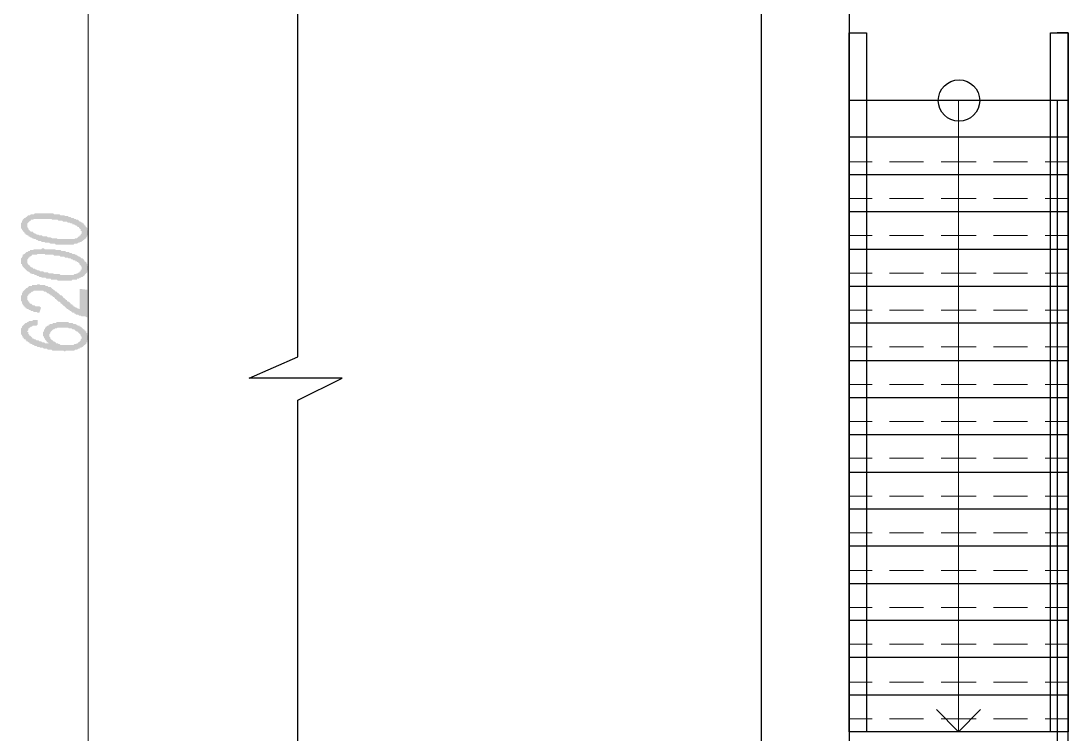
# Model space of a CAD drawing. Header units: millimetres. Extents: x 1372 to 666090, y 1285 to 31551.
# Drawn here: x 553827 to 558573, y 20846 to 24076 of the extents above; entities that cross this region are included whole.
import ezdxf

# ---------------------------------------------------------------- set-up
doc = ezdxf.new("R2010")
doc.units = ezdxf.units.MM
for name, color, linetype in [('PDF _0', 7, 'Continuous'), ('PDF _Аннотация - Общий_Ном._пера__1', 7, 'Continuous'), ('PDF _Конструктив - Стены Несущие_Ном._пера__21', 7, 'Continuous')]:
    doc.layers.add(name, color=color, linetype=linetype)
doc.layers.add('PDF _Аннотация - Общий_Ном._пера__3', color=7, linetype='Continuous', true_color=0xff6600)

msp = doc.modelspace()

# ---------------------------------------------------------------- hatches: boundary and pattern name
at = {"layer": 'PDF _0', "transparency": 33554559}
h = msp.add_hatch(color=256, dxfattribs=at)
h.paths.add_polyline_path([(554027.3, 23062.6), (554023.1, 23062.6), (554019, 23062.6), (554014.8, 23062.6), (554010.6, 23062.6), (554006.5, 23062.6), (554002.3, 23062.6), (553998.1, 23062.6), (553993.9, 23062.6), (553989.8, 23062.6), (553989.8, 23062.6), (553985.6, 23062.6), (553981.4, 23066.8), (553977.3, 23066.8), (553973.1, 23066.8), (553968.9, 23066.8), (553964.7, 23066.8), (553960.6, 23066.8), (553956.4, 23070.9), (553952.2, 23070.9), (553948.1, 23070.9), (553943.9, 23070.9), (553939.7, 23070.9), (553931.4, 23075.1), (553927.2, 23075.1), (553923, 23075.1), (553918.9, 23075.1), (553918.9, 23079.3), (553914.7, 23079.3), (553910.5, 23079.3), (553906.4, 23079.3), (553902.2, 23083.4), (553898, 23083.4), (553898, 23083.4), (553893.8, 23087.6), (553889.7, 23087.6), (553889.7, 23087.6), (553885.5, 23087.6), (553881.3, 23091.8), (553877.2, 23091.8), (553873, 23095.9), (553868.8, 23095.9), (553868.8, 23095.9), (553864.7, 23100.1), (553860.5, 23100.1), (553860.5, 23104.3), (553856.3, 23104.3), (553852.1, 23108.5), (553852.1, 23108.5), (553848, 23108.5), (553848, 23112.6), (553843.8, 23112.6), (553843.8, 23116.8), (553839.6, 23121), (553839.6, 23121), (553835.5, 23125.1), (553835.5, 23125.1), (553835.5, 23129.3), (553831.3, 23129.3), (553831.3, 23133.5), (553831.3, 23133.5), (553827.1, 23137.7), (553827.1, 23141.8), (553827.1, 23146), (553827.1, 23146), (553827.1, 23150.2), (553827.1, 23154.3), (553827.1, 23154.3), (553827.1, 23158.5), (553827.1, 23162.7), (553831.3, 23162.7), (553831.3, 23166.9), (553831.3, 23171), (553835.5, 23171), (553835.5, 23175.2), (553835.5, 23175.2), (553839.6, 23179.4), (553839.6, 23179.4), (553843.8, 23183.5), (553848, 23183.5), (553848, 23187.7), (553852.1, 23187.7), (553856.3, 23191.9), (553856.3, 23191.9), (553860.5, 23196), (553864.7, 23196), (553868.8, 23196), (553868.8, 23196), (553873, 23200.2), (553877.2, 23200.2), (553881.3, 23200.2), (553885.5, 23200.2), (553889.7, 23204.4), (553893.8, 23204.4), (553898, 23204.4), (553902.2, 23204.4), (553906.4, 23204.4), (553910.5, 23204.4), (553914.7, 23204.4), (553918.9, 23204.4), (553923, 23204.4), (553927.2, 23204.4), (553931.4, 23204.4), (553935.6, 23204.4), (553939.7, 23204.4), (553943.9, 23204.4), (553948.1, 23204.4), (553952.2, 23204.4), (553956.4, 23204.4), (553956.4, 23204.4), (553960.6, 23204.4), (553964.7, 23204.4), (553968.9, 23204.4), (553973.1, 23204.4), (553977.3, 23200.2), (553981.4, 23200.2), (553985.6, 23200.2), (553989.8, 23200.2), (553993.9, 23200.2), (553998.1, 23200.2), (554002.3, 23200.2), (554006.5, 23196), (554010.6, 23196), (554014.8, 23196), (554019, 23196), (554023.1, 23196), (554023.1, 23196), (554027.3, 23191.9), (554031.5, 23191.9), (554035.6, 23191.9), (554039.8, 23191.9), (554044, 23187.7), (554048.2, 23187.7), (554052.3, 23187.7), (554056.5, 23183.5), (554060.7, 23183.5), (554064.8, 23183.5), (554069, 23179.4), (554073.2, 23179.4), (554077.4, 23179.4), (554077.4, 23175.2), (554081.5, 23175.2), (554085.7, 23175.2), (554089.9, 23171), (554089.9, 23171), (554094, 23166.9), (554098.2, 23166.9), (554098.2, 23166.9), (554102.4, 23162.7), (554106.5, 23162.7), (554106.5, 23158.5), (554110.7, 23158.5), (554110.7, 23154.3), (554114.9, 23154.3), (554114.9, 23150.2), (554119.1, 23150.2), (554119.1, 23146), (554123.2, 23141.8), (554123.2, 23141.8), (554127.4, 23137.7), (554127.4, 23137.7), (554127.4, 23133.5), (554127.4, 23129.3), (554127.4, 23129.3), (554131.6, 23125.1), (554131.6, 23121), (554131.6, 23121), (554131.6, 23116.8), (554131.6, 23112.6), (554131.6, 23112.6), (554131.6, 23108.5), (554127.4, 23104.3), (554127.4, 23104.3), (554127.4, 23100.1), (554127.4, 23100.1), (554123.2, 23095.9), (554123.2, 23091.8), (554119.1, 23091.8), (554119.1, 23087.6), (554114.9, 23087.6), (554114.9, 23083.4), (554110.7, 23083.4), (554106.5, 23079.3), (554102.4, 23079.3), (554102.4, 23075.1), (554098.2, 23075.1), (554094, 23075.1), (554094, 23070.9), (554089.9, 23070.9), (554085.7, 23070.9), (554081.5, 23066.8), (554081.5, 23066.8), (554077.4, 23066.8), (554073.2, 23066.8), (554069, 23066.8), (554064.8, 23062.6), (554060.7, 23062.6), (554056.5, 23062.6), (554052.3, 23062.6), (554048.2, 23062.6), (554044, 23062.6), (554039.8, 23062.6), (554031.5, 23062.6), (554027.3, 23062.6), (554027.3, 23062.6)], flags=0)
h.paths.add_polyline_path([(554035.6, 23087.6), (554044, 23087.6), (554048.2, 23087.6), (554052.3, 23087.6), (554056.5, 23087.6), (554060.7, 23087.6), (554064.8, 23087.6), (554069, 23087.6), (554073.2, 23091.8), (554073.2, 23091.8), (554077.4, 23091.8), (554081.5, 23091.8), (554085.7, 23095.9), (554085.7, 23095.9), (554089.9, 23100.1), (554094, 23100.1), (554094, 23104.3), (554098.2, 23104.3), (554098.2, 23108.5), (554098.2, 23108.5), (554102.4, 23112.6), (554102.4, 23116.8), (554102.4, 23116.8), (554102.4, 23116.8), (554102.4, 23121), (554102.4, 23125.1), (554098.2, 23125.1), (554098.2, 23129.3), (554098.2, 23133.5), (554094, 23133.5), (554094, 23137.7), (554089.9, 23137.7), (554089.9, 23141.8), (554085.7, 23141.8), (554081.5, 23146), (554081.5, 23146), (554081.5, 23146), (554077.4, 23150.2), (554073.2, 23150.2), (554073.2, 23150.2), (554069, 23154.3), (554064.8, 23154.3), (554060.7, 23154.3), (554060.7, 23158.5), (554056.5, 23158.5), (554052.3, 23158.5), (554048.2, 23162.7), (554044, 23162.7), (554039.8, 23162.7), (554035.6, 23166.9), (554031.5, 23166.9), (554027.3, 23166.9), (554023.1, 23166.9), (554019, 23166.9), (554014.8, 23171), (554010.6, 23171), (554006.5, 23171), (554002.3, 23171), (553998.1, 23171), (553993.9, 23175.2), (553989.8, 23175.2), (553981.4, 23175.2), (553977.3, 23175.2), (553973.1, 23175.2), (553968.9, 23175.2), (553964.7, 23179.4), (553960.6, 23179.4), (553956.4, 23179.4), (553952.2, 23179.4), (553948.1, 23179.4), (553943.9, 23179.4), (553939.7, 23179.4), (553935.6, 23179.4), (553935.6, 23179.4), (553931.4, 23179.4), (553927.2, 23179.4), (553923, 23179.4), (553918.9, 23179.4), (553918.9, 23179.4), (553910.5, 23179.4), (553906.4, 23179.4), (553902.2, 23179.4), (553898, 23179.4), (553893.8, 23179.4), (553889.7, 23179.4), (553885.5, 23179.4), (553881.3, 23175.2), (553877.2, 23175.2), (553877.2, 23175.2), (553873, 23175.2), (553873, 23171), (553868.8, 23171), (553864.7, 23166.9), (553864.7, 23166.9), (553860.5, 23162.7), (553860.5, 23162.7), (553856.3, 23158.5), (553856.3, 23154.3), (553856.3, 23154.3), (553856.3, 23150.2), (553856.3, 23150.2), (553856.3, 23146), (553856.3, 23146), (553856.3, 23141.8), (553860.5, 23137.7), (553860.5, 23137.7), (553860.5, 23133.5), (553864.7, 23129.3), (553864.7, 23129.3), (553868.8, 23125.1), (553868.8, 23125.1), (553873, 23121), (553877.2, 23121), (553881.3, 23121), (553881.3, 23116.8), (553885.5, 23116.8), (553889.7, 23112.6), (553893.8, 23112.6), (553893.8, 23112.6), (553898, 23108.5), (553902.2, 23108.5), (553906.4, 23108.5), (553906.4, 23108.5), (553910.5, 23104.3), (553914.7, 23104.3), (553918.9, 23104.3), (553923, 23104.3), (553927.2, 23100.1), (553931.4, 23100.1), (553935.6, 23100.1), (553939.7, 23100.1), (553943.9, 23100.1), (553948.1, 23095.9), (553952.2, 23095.9), (553956.4, 23095.9), (553960.6, 23095.9), (553968.9, 23091.8), (553973.1, 23091.8), (553977.3, 23091.8), (553981.4, 23091.8), (553985.6, 23091.8), (553989.8, 23091.8), (553993.9, 23087.6), (553998.1, 23087.6), (554002.3, 23087.6), (554006.5, 23087.6), (554010.6, 23087.6), (554014.8, 23087.6), (554019, 23087.6), (554023.1, 23087.6), (554027.3, 23087.6), (554031.5, 23087.6), (554031.5, 23087.6), (554035.6, 23087.6), (554035.6, 23087.6)], flags=0)
h = msp.add_hatch(color=256, dxfattribs=at)
h.paths.add_polyline_path([(554027.3, 22899.9), (554023.1, 22899.9), (554019, 22899.9), (554014.8, 22899.9), (554010.6, 22899.9), (554006.5, 22899.9), (554002.3, 22899.9), (553998.1, 22899.9), (553993.9, 22899.9), (553989.8, 22904.1), (553989.8, 22904.1), (553985.6, 22904.1), (553981.4, 22904.1), (553977.3, 22904.1), (553973.1, 22904.1), (553968.9, 22904.1), (553964.7, 22904.1), (553960.6, 22908.3), (553956.4, 22908.3), (553952.2, 22908.3), (553948.1, 22908.3), (553943.9, 22908.3), (553939.7, 22912.4), (553931.4, 22912.4), (553927.2, 22912.4), (553923, 22912.4), (553918.9, 22916.6), (553918.9, 22916.6), (553914.7, 22916.6), (553910.5, 22916.6), (553906.4, 22920.8), (553902.2, 22920.8), (553898, 22920.8), (553898, 22925), (553893.8, 22925), (553889.7, 22925), (553889.7, 22925), (553885.5, 22929.1), (553881.3, 22929.1), (553877.2, 22929.1), (553873, 22933.3), (553868.8, 22933.3), (553868.8, 22937.5), (553864.7, 22937.5), (553860.5, 22941.6), (553860.5, 22941.6), (553856.3, 22941.6), (553852.1, 22945.8), (553852.1, 22945.8), (553848, 22950), (553848, 22950), (553843.8, 22954.1), (553843.8, 22954.1), (553839.6, 22958.3), (553839.6, 22958.3), (553835.5, 22962.5), (553835.5, 22966.7), (553835.5, 22966.7), (553831.3, 22966.7), (553831.3, 22970.8), (553831.3, 22975), (553827.1, 22975), (553827.1, 22979.2), (553827.1, 22983.3), (553827.1, 22987.5), (553827.1, 22987.5), (553827.1, 22991.7), (553827.1, 22995.9), (553827.1, 22995.9), (553827.1, 23000), (553831.3, 23004.2), (553831.3, 23004.2), (553831.3, 23008.4), (553835.5, 23008.4), (553835.5, 23012.5), (553835.5, 23016.7), (553839.6, 23016.7), (553839.6, 23020.9), (553843.8, 23020.9), (553848, 23025), (553848, 23025), (553852.1, 23029.2), (553856.3, 23029.2), (553856.3, 23029.2), (553860.5, 23033.4), (553864.7, 23033.4), (553868.8, 23033.4), (553868.8, 23037.6), (553873, 23037.6), (553877.2, 23037.6), (553881.3, 23037.6), (553885.5, 23041.7), (553889.7, 23041.7), (553893.8, 23041.7), (553898, 23041.7), (553902.2, 23041.7), (553906.4, 23041.7), (553910.5, 23041.7), (553914.7, 23041.7), (553918.9, 23041.7), (553923, 23045.9), (553927.2, 23045.9), (553931.4, 23045.9), (553935.6, 23041.7), (553939.7, 23041.7), (553943.9, 23041.7), (553948.1, 23041.7), (553952.2, 23041.7), (553956.4, 23041.7), (553956.4, 23041.7), (553960.6, 23041.7), (553964.7, 23041.7), (553968.9, 23041.7), (553973.1, 23041.7), (553977.3, 23041.7), (553981.4, 23041.7), (553985.6, 23037.6), (553989.8, 23037.6), (553993.9, 23037.6), (553998.1, 23037.6), (554002.3, 23037.6), (554006.5, 23037.6), (554010.6, 23033.4), (554014.8, 23033.4), (554019, 23033.4), (554023.1, 23033.4), (554023.1, 23033.4), (554027.3, 23033.4), (554031.5, 23029.2), (554035.6, 23029.2), (554039.8, 23029.2), (554044, 23029.2), (554048.2, 23025), (554052.3, 23025), (554056.5, 23025), (554060.7, 23020.9), (554064.8, 23020.9), (554069, 23020.9), (554073.2, 23016.7), (554077.4, 23016.7), (554077.4, 23016.7), (554081.5, 23012.5), (554085.7, 23012.5), (554089.9, 23008.4), (554089.9, 23008.4), (554094, 23008.4), (554098.2, 23004.2), (554098.2, 23004.2), (554102.4, 23000), (554106.5, 23000), (554106.5, 23000), (554110.7, 22995.9), (554110.7, 22995.9), (554114.9, 22991.7), (554114.9, 22987.5), (554119.1, 22987.5), (554119.1, 22983.3), (554123.2, 22983.3), (554123.2, 22979.2), (554127.4, 22975), (554127.4, 22975), (554127.4, 22970.8), (554127.4, 22970.8), (554127.4, 22966.7), (554131.6, 22962.5), (554131.6, 22962.5), (554131.6, 22958.3), (554131.6, 22954.1), (554131.6, 22954.1), (554131.6, 22950), (554131.6, 22945.8), (554127.4, 22945.8), (554127.4, 22941.6), (554127.4, 22937.5), (554127.4, 22937.5), (554123.2, 22933.3), (554123.2, 22933.3), (554119.1, 22929.1), (554119.1, 22929.1), (554114.9, 22925), (554114.9, 22920.8), (554110.7, 22920.8), (554106.5, 22916.6), (554102.4, 22916.6), (554102.4, 22916.6), (554098.2, 22912.4), (554094, 22912.4), (554094, 22912.4), (554089.9, 22908.3), (554085.7, 22908.3), (554081.5, 22908.3), (554081.5, 22904.1), (554077.4, 22904.1), (554073.2, 22904.1), (554069, 22904.1), (554064.8, 22904.1), (554060.7, 22904.1), (554056.5, 22899.9), (554052.3, 22899.9), (554048.2, 22899.9), (554044, 22899.9), (554039.8, 22899.9), (554031.5, 22899.9), (554027.3, 22899.9), (554027.3, 22899.9)], flags=0)
h.paths.add_polyline_path([(554035.6, 22925), (554044, 22925), (554048.2, 22925), (554052.3, 22925), (554056.5, 22925), (554060.7, 22925), (554064.8, 22925), (554069, 22929.1), (554073.2, 22929.1), (554073.2, 22929.1), (554077.4, 22929.1), (554081.5, 22933.3), (554085.7, 22933.3), (554085.7, 22933.3), (554089.9, 22937.5), (554094, 22937.5), (554094, 22941.6), (554098.2, 22941.6), (554098.2, 22945.8), (554098.2, 22950), (554102.4, 22950), (554102.4, 22954.1), (554102.4, 22958.3), (554102.4, 22958.3), (554102.4, 22958.3), (554102.4, 22962.5), (554098.2, 22966.7), (554098.2, 22966.7), (554098.2, 22970.8), (554094, 22970.8), (554094, 22975), (554089.9, 22979.2), (554089.9, 22979.2), (554085.7, 22983.3), (554081.5, 22983.3), (554081.5, 22983.3), (554081.5, 22987.5), (554077.4, 22987.5), (554073.2, 22987.5), (554073.2, 22991.7), (554069, 22991.7), (554064.8, 22991.7), (554060.7, 22995.9), (554060.7, 22995.9), (554056.5, 22995.9), (554052.3, 23000), (554048.2, 23000), (554044, 23000), (554039.8, 23004.2), (554035.6, 23004.2), (554031.5, 23004.2), (554027.3, 23004.2), (554023.1, 23008.4), (554019, 23008.4), (554014.8, 23008.4), (554010.6, 23008.4), (554006.5, 23008.4), (554002.3, 23012.5), (553998.1, 23012.5), (553993.9, 23012.5), (553989.8, 23012.5), (553981.4, 23012.5), (553977.3, 23012.5), (553973.1, 23016.7), (553968.9, 23016.7), (553964.7, 23016.7), (553960.6, 23016.7), (553956.4, 23016.7), (553952.2, 23016.7), (553948.1, 23016.7), (553943.9, 23016.7), (553939.7, 23016.7), (553935.6, 23016.7), (553935.6, 23020.9), (553931.4, 23020.9), (553927.2, 23020.9), (553923, 23020.9), (553918.9, 23020.9), (553918.9, 23020.9), (553910.5, 23020.9), (553906.4, 23020.9), (553902.2, 23020.9), (553898, 23016.7), (553893.8, 23016.7), (553889.7, 23016.7), (553885.5, 23016.7), (553881.3, 23016.7), (553877.2, 23016.7), (553877.2, 23012.5), (553873, 23012.5), (553873, 23012.5), (553868.8, 23008.4), (553864.7, 23008.4), (553864.7, 23004.2), (553860.5, 23004.2), (553860.5, 23000), (553856.3, 22995.9), (553856.3, 22995.9), (553856.3, 22991.7), (553856.3, 22987.5), (553856.3, 22987.5), (553856.3, 22983.3), (553856.3, 22983.3), (553856.3, 22979.2), (553860.5, 22975), (553860.5, 22975), (553860.5, 22970.8), (553864.7, 22970.8), (553864.7, 22966.7), (553868.8, 22966.7), (553868.8, 22962.5), (553873, 22962.5), (553877.2, 22958.3), (553881.3, 22958.3), (553881.3, 22954.1), (553885.5, 22954.1), (553889.7, 22954.1), (553893.8, 22950), (553893.8, 22950), (553898, 22950), (553902.2, 22945.8), (553906.4, 22945.8), (553906.4, 22945.8), (553910.5, 22945.8), (553914.7, 22941.6), (553918.9, 22941.6), (553923, 22941.6), (553927.2, 22941.6), (553931.4, 22937.5), (553935.6, 22937.5), (553939.7, 22937.5), (553943.9, 22937.5), (553948.1, 22937.5), (553952.2, 22933.3), (553956.4, 22933.3), (553960.6, 22933.3), (553968.9, 22933.3), (553973.1, 22933.3), (553977.3, 22929.1), (553981.4, 22929.1), (553985.6, 22929.1), (553989.8, 22929.1), (553993.9, 22929.1), (553998.1, 22929.1), (554002.3, 22929.1), (554006.5, 22925), (554010.6, 22925), (554014.8, 22925), (554019, 22925), (554023.1, 22925), (554027.3, 22925), (554031.5, 22925), (554031.5, 22925), (554035.6, 22925), (554035.6, 22925)], flags=0)
msp.add_hatch(color=256, dxfattribs=at).paths.add_polyline_path([(554127.4, 22733.1), (554119.1, 22737.3), (554114.9, 22737.3), (554110.7, 22737.3), (554106.5, 22737.3), (554102.4, 22737.3), (554098.2, 22741.4), (554098.2, 22741.4), (554094, 22741.4), (554089.9, 22741.4), (554085.7, 22745.6), (554081.5, 22745.6), (554081.5, 22745.6), (554077.4, 22745.6), (554073.2, 22749.8), (554069, 22749.8), (554069, 22754), (554064.8, 22754), (554060.7, 22754), (554056.5, 22758.1), (554056.5, 22758.1), (554052.3, 22762.3), (554048.2, 22762.3), (554048.2, 22766.5), (554044, 22766.5), (554044, 22766.5), (554039.8, 22770.6), (554039.8, 22770.6), (554035.6, 22770.6), (554035.6, 22774.8), (554031.5, 22774.8), (554031.5, 22779), (554027.3, 22779), (554027.3, 22783.2), (554023.1, 22783.2), (554019, 22787.3), (554019, 22787.3), (554014.8, 22791.5), (554010.6, 22795.7), (554006.5, 22795.7), (554006.5, 22799.8), (554002.3, 22804), (553998.1, 22804), (553993.9, 22808.2), (553993.9, 22808.2), (553989.8, 22812.3), (553985.6, 22816.5), (553981.4, 22816.5), (553981.4, 22820.7), (553977.3, 22824.9), (553973.1, 22824.9), (553973.1, 22829), (553968.9, 22829), (553964.7, 22833.2), (553964.7, 22833.2), (553960.6, 22833.2), (553960.6, 22837.4), (553960.6, 22837.4), (553956.4, 22837.4), (553952.2, 22841.5), (553948.1, 22841.5), (553943.9, 22845.7), (553943.9, 22845.7), (553939.7, 22849.9), (553935.6, 22849.9), (553931.4, 22849.9), (553927.2, 22854.1), (553927.2, 22854.1), (553923, 22854.1), (553918.9, 22854.1), (553914.7, 22854.1), (553914.7, 22854.1), (553910.5, 22854.1), (553906.4, 22854.1), (553902.2, 22854.1), (553898, 22854.1), (553893.8, 22854.1), (553889.7, 22854.1), (553885.5, 22854.1), (553881.3, 22849.9), (553877.2, 22849.9), (553877.2, 22849.9), (553873, 22845.7), (553873, 22845.7), (553868.8, 22841.5), (553864.7, 22841.5), (553864.7, 22837.4), (553860.5, 22837.4), (553860.5, 22833.2), (553860.5, 22833.2), (553856.3, 22829), (553856.3, 22824.9), (553856.3, 22824.9), (553856.3, 22820.7), (553856.3, 22816.5), (553856.3, 22816.5), (553856.3, 22812.3), (553860.5, 22808.2), (553860.5, 22808.2), (553860.5, 22804), (553864.7, 22804), (553864.7, 22799.8), (553868.8, 22795.7), (553873, 22795.7), (553873, 22795.7), (553877.2, 22791.5), (553877.2, 22791.5), (553881.3, 22787.3), (553885.5, 22787.3), (553889.7, 22787.3), (553893.8, 22783.2), (553898, 22783.2), (553898, 22783.2), (553906.4, 22783.2), (553910.5, 22783.2), (553914.7, 22779), (553918.9, 22779), (553910.5, 22754), (553906.4, 22754), (553902.2, 22754), (553898, 22758.1), (553893.8, 22758.1), (553889.7, 22758.1), (553885.5, 22758.1), (553885.5, 22758.1), (553881.3, 22762.3), (553877.2, 22762.3), (553873, 22762.3), (553868.8, 22766.5), (553864.7, 22766.5), (553864.7, 22766.5), (553860.5, 22770.6), (553856.3, 22770.6), (553852.1, 22774.8), (553852.1, 22774.8), (553848, 22774.8), (553848, 22779), (553843.8, 22779), (553843.8, 22783.2), (553839.6, 22783.2), (553839.6, 22787.3), (553835.5, 22791.5), (553835.5, 22791.5), (553835.5, 22795.7), (553831.3, 22795.7), (553831.3, 22799.8), (553831.3, 22804), (553831.3, 22804), (553827.1, 22808.2), (553827.1, 22812.3), (553827.1, 22812.3), (553827.1, 22816.5), (553827.1, 22820.7), (553827.1, 22824.9), (553827.1, 22824.9), (553827.1, 22829), (553827.1, 22833.2), (553831.3, 22833.2), (553831.3, 22837.4), (553831.3, 22841.5), (553831.3, 22841.5), (553835.5, 22845.7), (553835.5, 22849.9), (553835.5, 22849.9), (553839.6, 22854.1), (553839.6, 22854.1), (553843.8, 22858.2), (553843.8, 22858.2), (553848, 22862.4), (553848, 22862.4), (553852.1, 22866.6), (553856.3, 22866.6), (553860.5, 22870.7), (553860.5, 22870.7), (553864.7, 22874.9), (553868.8, 22874.9), (553873, 22874.9), (553877.2, 22874.9), (553877.2, 22879.1), (553881.3, 22879.1), (553885.5, 22879.1), (553889.7, 22879.1), (553893.8, 22879.1), (553898, 22879.1), (553902.2, 22883.2), (553906.4, 22883.2), (553906.4, 22883.2), (553910.5, 22883.2), (553914.7, 22879.1), (553918.9, 22879.1), (553923, 22879.1), (553927.2, 22879.1), (553931.4, 22879.1), (553935.6, 22879.1), (553935.6, 22879.1), (553939.7, 22874.9), (553943.9, 22874.9), (553948.1, 22874.9), (553952.2, 22870.7), (553956.4, 22870.7), (553960.6, 22870.7), (553964.7, 22866.6), (553964.7, 22866.6), (553964.7, 22866.6), (553964.7, 22866.6), (553968.9, 22862.4), (553968.9, 22862.4), (553973.1, 22862.4), (553973.1, 22858.2), (553977.3, 22858.2), (553977.3, 22858.2), (553981.4, 22854.1), (553981.4, 22854.1), (553985.6, 22849.9), (553989.8, 22849.9), (553989.8, 22845.7), (553993.9, 22845.7), (553998.1, 22841.5), (553998.1, 22841.5), (554002.3, 22837.4), (554006.5, 22833.2), (554010.6, 22833.2), (554014.8, 22829), (554019, 22824.9), (554019, 22820.7), (554023.1, 22820.7), (554027.3, 22816.5), (554031.5, 22812.3), (554035.6, 22812.3), (554035.6, 22808.2), (554039.8, 22804), (554044, 22804), (554048.2, 22799.8), (554048.2, 22799.8), (554052.3, 22795.7), (554052.3, 22791.5), (554056.5, 22791.5), (554060.7, 22791.5), (554060.7, 22787.3), (554064.8, 22787.3), (554064.8, 22783.2), (554069, 22783.2), (554073.2, 22779), (554077.4, 22779), (554081.5, 22774.8), (554081.5, 22774.8), (554085.7, 22774.8), (554089.9, 22770.6), (554094, 22770.6), (554094, 22862.4), (554127.4, 22858.2)])
h = msp.add_hatch(color=256, dxfattribs=at)
h.paths.add_polyline_path([(553952.2, 22616.3), (553952.2, 22616.3), (553948.1, 22620.5), (553943.9, 22620.5), (553943.9, 22624.7), (553939.7, 22628.8), (553939.7, 22628.8), (553935.6, 22633), (553935.6, 22633), (553935.6, 22637.2), (553931.4, 22641.3), (553931.4, 22641.3), (553931.4, 22645.5), (553927.2, 22649.7), (553927.2, 22649.7), (553927.2, 22653.9), (553927.2, 22658), (553927.2, 22658), (553927.2, 22662.2), (553927.2, 22662.2), (553927.2, 22666.4), (553931.4, 22670.5), (553931.4, 22670.5), (553931.4, 22674.7), (553931.4, 22678.9), (553935.6, 22678.9), (553935.6, 22683.1), (553935.6, 22683.1), (553939.7, 22687.2), (553939.7, 22691.4), (553943.9, 22691.4), (553948.1, 22695.6), (553948.1, 22695.6), (553952.2, 22695.6), (553952.2, 22699.7), (553956.4, 22699.7), (553960.6, 22703.9), (553964.7, 22703.9), (553964.7, 22703.9), (553968.9, 22703.9), (553973.1, 22708.1), (553977.3, 22708.1), (553981.4, 22708.1), (553985.6, 22708.1), (553989.8, 22712.3), (553993.9, 22712.3), (553998.1, 22712.3), (554002.3, 22712.3), (554006.5, 22712.3), (554010.6, 22712.3), (554014.8, 22712.3), (554019, 22712.3), (554023.1, 22712.3), (554027.3, 22712.3), (554031.5, 22712.3), (554035.6, 22712.3), (554039.8, 22712.3), (554044, 22712.3), (554044, 22708.1), (554048.2, 22708.1), (554052.3, 22708.1), (554056.5, 22708.1), (554060.7, 22708.1), (554064.8, 22703.9), (554069, 22703.9), (554073.2, 22703.9), (554077.4, 22699.7), (554077.4, 22699.7), (554081.5, 22699.7), (554085.7, 22695.6), (554089.9, 22695.6), (554094, 22695.6), (554094, 22691.4), (554098.2, 22691.4), (554098.2, 22691.4), (554102.4, 22687.2), (554106.5, 22683.1), (554106.5, 22683.1), (554110.7, 22678.9), (554114.9, 22678.9), (554114.9, 22674.7), (554119.1, 22674.7), (554119.1, 22670.5), (554123.2, 22670.5), (554123.2, 22666.4), (554123.2, 22662.2), (554127.4, 22662.2), (554127.4, 22658), (554127.4, 22658), (554127.4, 22653.9), (554131.6, 22649.7), (554131.6, 22649.7), (554131.6, 22645.5), (554131.6, 22641.3), (554131.6, 22641.3), (554131.6, 22637.2), (554131.6, 22637.2), (554131.6, 22633), (554127.4, 22628.8), (554127.4, 22628.8), (554127.4, 22624.7), (554127.4, 22620.5), (554123.2, 22620.5), (554123.2, 22616.3), (554123.2, 22612.2), (554119.1, 22612.2), (554119.1, 22608), (554114.9, 22608), (554110.7, 22603.8), (554110.7, 22603.8), (554106.5, 22599.6), (554102.4, 22599.6), (554102.4, 22599.6), (554102.4, 22595.5), (554098.2, 22595.5), (554094, 22595.5), (554094, 22591.3), (554089.9, 22591.3), (554085.7, 22591.3), (554081.5, 22587.1), (554077.4, 22587.1), (554077.4, 22587.1), (554073.2, 22587.1), (554069, 22583), (554064.8, 22583), (554060.7, 22583), (554056.5, 22583), (554052.3, 22583), (554048.2, 22583), (554044, 22583), (554039.8, 22583), (554031.5, 22583), (554027.3, 22578.8), (554027.3, 22578.8), (554023.1, 22578.8), (554019, 22583), (554014.8, 22583), (554010.6, 22583), (554006.5, 22583), (554002.3, 22583), (553998.1, 22583), (553993.9, 22583), (553989.8, 22583), (553985.6, 22583), (553981.4, 22583), (553977.3, 22583), (553973.1, 22583), (553968.9, 22583), (553964.7, 22587.1), (553960.6, 22587.1), (553956.4, 22587.1), (553952.2, 22587.1), (553948.1, 22587.1), (553943.9, 22591.3), (553939.7, 22591.3), (553935.6, 22591.3), (553935.6, 22591.3), (553931.4, 22591.3), (553927.2, 22595.5), (553923, 22595.5), (553918.9, 22595.5), (553914.7, 22595.5), (553910.5, 22599.6), (553906.4, 22599.6), (553902.2, 22599.6), (553898, 22603.8), (553893.8, 22603.8), (553889.7, 22603.8), (553885.5, 22608), (553885.5, 22608), (553881.3, 22608), (553877.2, 22612.2), (553873, 22612.2), (553873, 22612.2), (553868.8, 22616.3), (553864.7, 22616.3), (553864.7, 22620.5), (553860.5, 22620.5), (553856.3, 22624.7), (553852.1, 22624.7), (553852.1, 22628.8), (553848, 22628.8), (553848, 22633), (553843.8, 22633), (553839.6, 22637.2), (553839.6, 22637.2), (553839.6, 22641.3), (553835.5, 22641.3), (553835.5, 22645.5), (553835.5, 22645.5), (553831.3, 22649.7), (553831.3, 22653.9), (553831.3, 22653.9), (553827.1, 22658), (553827.1, 22662.2), (553827.1, 22662.2), (553827.1, 22666.4), (553827.1, 22670.5), (553827.1, 22670.5), (553827.1, 22674.7), (553827.1, 22678.9), (553827.1, 22678.9), (553827.1, 22683.1), (553831.3, 22687.2), (553831.3, 22687.2), (553831.3, 22691.4), (553835.5, 22695.6), (553835.5, 22695.6), (553839.6, 22699.7), (553839.6, 22699.7), (553843.8, 22703.9), (553843.8, 22703.9), (553848, 22708.1), (553848, 22708.1), (553852.1, 22708.1), (553856.3, 22712.3), (553856.3, 22712.3), (553860.5, 22712.3), (553864.7, 22716.4), (553868.8, 22716.4), (553873, 22716.4), (553877.2, 22716.4), (553881.3, 22720.6), (553885.5, 22720.6), (553889.7, 22720.6), (553893.8, 22720.6), (553898, 22720.6), (553902.2, 22720.6), (553902.2, 22699.7), (553898, 22695.6), (553893.8, 22695.6), (553889.7, 22695.6), (553885.5, 22695.6), (553881.3, 22695.6), (553877.2, 22691.4), (553877.2, 22691.4), (553873, 22691.4), (553868.8, 22687.2), (553868.8, 22687.2), (553864.7, 22687.2), (553864.7, 22683.1), (553860.5, 22683.1), (553860.5, 22678.9), (553860.5, 22674.7), (553860.5, 22674.7), (553856.3, 22670.5), (553856.3, 22670.5), (553856.3, 22666.4), (553860.5, 22666.4), (553860.5, 22662.2), (553860.5, 22658), (553860.5, 22658), (553864.7, 22653.9), (553864.7, 22649.7), (553868.8, 22649.7), (553873, 22645.5), (553873, 22645.5), (553877.2, 22641.3), (553877.2, 22641.3), (553881.3, 22637.2), (553885.5, 22637.2), (553885.5, 22637.2), (553889.7, 22633), (553893.8, 22633), (553898, 22628.8), (553902.2, 22628.8), (553906.4, 22628.8), (553910.5, 22624.7), (553914.7, 22624.7), (553918.9, 22624.7), (553923, 22620.5), (553927.2, 22620.5), (553931.4, 22620.5), (553931.4, 22620.5), (553935.6, 22616.3), (553939.7, 22616.3), (553943.9, 22616.3), (553948.1, 22616.3), (553952.2, 22616.3), (553952.2, 22616.3)], flags=0)
h.paths.add_polyline_path([(554044, 22608), (554048.2, 22608), (554052.3, 22608), (554056.5, 22608), (554060.7, 22608), (554060.7, 22608), (554064.8, 22608), (554069, 22612.2), (554073.2, 22612.2), (554077.4, 22612.2), (554081.5, 22616.3), (554081.5, 22616.3), (554085.7, 22616.3), (554085.7, 22620.5), (554089.9, 22620.5), (554094, 22624.7), (554094, 22624.7), (554098.2, 22628.8), (554098.2, 22633), (554098.2, 22633), (554102.4, 22637.2), (554102.4, 22637.2), (554102.4, 22641.3), (554102.4, 22641.3), (554102.4, 22645.5), (554102.4, 22645.5), (554098.2, 22649.7), (554098.2, 22653.9), (554098.2, 22653.9), (554094, 22658), (554094, 22658), (554089.9, 22662.2), (554089.9, 22662.2), (554085.7, 22666.4), (554085.7, 22666.4), (554081.5, 22670.5), (554077.4, 22670.5), (554073.2, 22674.7), (554073.2, 22674.7), (554069, 22678.9), (554064.8, 22678.9), (554060.7, 22678.9), (554060.7, 22678.9), (554056.5, 22683.1), (554052.3, 22683.1), (554048.2, 22683.1), (554044, 22683.1), (554039.8, 22687.2), (554035.6, 22687.2), (554031.5, 22687.2), (554027.3, 22687.2), (554023.1, 22687.2), (554019, 22687.2), (554019, 22687.2), (554010.6, 22687.2), (554006.5, 22687.2), (554002.3, 22687.2), (553998.1, 22687.2), (553993.9, 22687.2), (553989.8, 22683.1), (553989.8, 22683.1), (553985.6, 22683.1), (553981.4, 22683.1), (553977.3, 22678.9), (553977.3, 22678.9), (553973.1, 22678.9), (553968.9, 22674.7), (553968.9, 22674.7), (553964.7, 22670.5), (553964.7, 22670.5), (553960.6, 22666.4), (553960.6, 22662.2), (553960.6, 22662.2), (553956.4, 22658), (553956.4, 22653.9), (553956.4, 22653.9), (553956.4, 22653.9), (553956.4, 22649.7), (553956.4, 22645.5), (553956.4, 22645.5), (553960.6, 22641.3), (553960.6, 22641.3), (553960.6, 22637.2), (553964.7, 22633), (553964.7, 22633), (553968.9, 22628.8), (553973.1, 22628.8), (553973.1, 22624.7), (553977.3, 22624.7), (553981.4, 22620.5), (553981.4, 22620.5), (553985.6, 22620.5), (553985.6, 22616.3), (553989.8, 22616.3), (553993.9, 22616.3), (553998.1, 22612.2), (554002.3, 22612.2), (554002.3, 22612.2), (554006.5, 22608), (554010.6, 22608), (554014.8, 22608), (554019, 22608), (554023.1, 22608), (554027.3, 22608), (554031.5, 22608), (554035.6, 22608), (554039.8, 22608), (554044, 22608)], flags=0)

# ---------------------------------------------------------------- linework, layer by layer
at = {"layer": 'PDF _0', "lineweight": 25}
msp.add_lwpolyline([(558177.1, 17561.5), (556129.3, 17561.5), (556020.9, 17740.8), (556020.9, 17386.3), (555916.6, 17561.5), (555082.5, 17561.5), (555082.5, 22357.7), (555282.7, 22457.8), (554861.4, 22457.8), (555082.5, 22553.8), (555082.5, 26799.5)], dxfattribs=at)
at = {"layer": 'PDF _0', "lineweight": 9}
msp.add_lwpolyline([(554131.6, 26032.1), (554131.6, 19892.9)], dxfattribs=at)
at = {"layer": 'PDF _0', "lineweight": 25}
msp.add_circle((558079.1, 23715.3), 93.8, dxfattribs=at)
at = {"layer": 'PDF _Аннотация - Общий_Ном._пера__1', "lineweight": 20}
for points in [[(558077, 23717.4), (558077, 20856.3)], [(557580.7, 21602.9), (557580.7, 21148.3)], [(557580.7, 20973.1), (557580.7, 20973.1)], [(558177.1, 20956.4), (558077, 20856.3), (557976.9, 20956.4)], [(557580.7, 20856.3), (558573.3, 20856.3)]]:
    msp.add_lwpolyline(points, dxfattribs=at)
at = {"layer": 'PDF _Аннотация - Общий_Ном._пера__3', "lineweight": 20}
msp.add_lwpolyline([(557580.7, 17974.4), (557580.7, 17932.7), (558573.3, 17932.7), (558573.3, 20856.3), (557580.7, 20856.3)], dxfattribs=at)
at = {"layer": 'PDF _Конструктив - Стены Несущие_Ном._пера__21', "lineweight": 30}
msp.add_lwpolyline([(557184.5, 20093.1), (557184.5, 25635.9), (555699.7, 25635.9), (555699.7, 25752.6), (555699.7, 26032.1), (557580.7, 26032.1), (557580.7, 19530), (557468.1, 19530), (557184.5, 19530), (557184.5, 19696.9), (555403.6, 19696.9), (555403.6, 19809.5), (555403.6, 20093.1)], close=True, dxfattribs=at)
for points in [[(558494.1, 20856.3), (558494.1, 24021.8), (558573.3, 24021.8), (558573.3, 20856.3), (557580.7, 20856.3), (557580.7, 24021.8), (557659.9, 24021.8), (557659.9, 20856.3)], [(558523.3, 23717.4), (558523.3, 17974.4), (557580.7, 17974.4), (557580.7, 17932.7), (558573.3, 17932.7), (558573.3, 24021.8), (558523.3, 24021.8)], [(557580.7, 23717.4), (558573.3, 23717.4)], [(557580.7, 23550.5), (558573.3, 23550.5)], [(557580.7, 23379.6), (558573.3, 23379.6)], [(557580.7, 23212.7), (558573.3, 23212.7)], [(557580.7, 23041.7), (558573.3, 23041.7)], [(557580.7, 22874.9), (558573.3, 22874.9)], [(557580.7, 22708.1), (558573.3, 22708.1)], [(557580.7, 22537.1), (558573.3, 22537.1)], [(557580.7, 22370.3), (558573.3, 22370.3)], [(557580.7, 22203.4), (558573.3, 22203.4)], [(557580.7, 22032.4), (558573.3, 22032.4)], [(557580.7, 21865.6), (558573.3, 21865.6)], [(557580.7, 21698.8), (558573.3, 21698.8)], [(557580.7, 21527.8), (558573.3, 21527.8)], [(557580.7, 21361), (558573.3, 21361)], [(557580.7, 21194.1), (558573.3, 21194.1)], [(557580.7, 21023.1), (558573.3, 21023.1)]]:
    msp.add_lwpolyline(points, dxfattribs=at)
at = {"layer": 'PDF _Конструктив - Стены Несущие_Ном._пера__21', "lineweight": 9}
for points in [[(557685, 23437.9), (557580.7, 23437.9)], [(557918.5, 23437.9), (557764.2, 23437.9)], [(558156.2, 23437.9), (557997.8, 23437.9)], [(558389.8, 23437.9), (558235.5, 23437.9)], [(558573.3, 23437.9), (558469, 23437.9)], [(557685, 23271.1), (557580.7, 23271.1)], [(557918.5, 23271.1), (557764.2, 23271.1)], [(558156.2, 23271.1), (557997.8, 23271.1)], [(558389.8, 23271.1), (558235.5, 23271.1)], [(558573.3, 23271.1), (558469, 23271.1)], [(557685, 23104.3), (557580.7, 23104.3)], [(557918.5, 23104.3), (557764.2, 23104.3)], [(558156.2, 23104.3), (557997.8, 23104.3)], [(558389.8, 23104.3), (558235.5, 23104.3)], [(558573.3, 23104.3), (558469, 23104.3)], [(557685, 22933.3), (557580.7, 22933.3)], [(557918.5, 22933.3), (557764.2, 22933.3)], [(558156.2, 22933.3), (557997.8, 22933.3)], [(558389.8, 22933.3), (558235.5, 22933.3)], [(558573.3, 22933.3), (558469, 22933.3)], [(557685, 22766.5), (557580.7, 22766.5)], [(557918.5, 22766.5), (557764.2, 22766.5)], [(558156.2, 22766.5), (557997.8, 22766.5)], [(558389.8, 22766.5), (558235.5, 22766.5)], [(558573.3, 22766.5), (558469, 22766.5)], [(557685, 22599.6), (557580.7, 22599.6)], [(557918.5, 22599.6), (557764.2, 22599.6)], [(558156.2, 22599.6), (557997.8, 22599.6)], [(558389.8, 22599.6), (558235.5, 22599.6)], [(558573.3, 22599.6), (558469, 22599.6)], [(557685, 22428.6), (557580.7, 22428.6)], [(557918.5, 22428.6), (557764.2, 22428.6)], [(558156.2, 22428.6), (557997.8, 22428.6)], [(558389.8, 22428.6), (558235.5, 22428.6)], [(558573.3, 22428.6), (558469, 22428.6)], [(557685, 22261.8), (557580.7, 22261.8)], [(557918.5, 22261.8), (557764.2, 22261.8)], [(558156.2, 22261.8), (557997.8, 22261.8)], [(558389.8, 22261.8), (558235.5, 22261.8)], [(558573.3, 22261.8), (558469, 22261.8)], [(557685, 22095), (557580.7, 22095)], [(557918.5, 22095), (557764.2, 22095)], [(558156.2, 22095), (557997.8, 22095)], [(558389.8, 22095), (558235.5, 22095)], [(558573.3, 22095), (558469, 22095)], [(557685, 21924), (557580.7, 21924)], [(557918.5, 21924), (557764.2, 21924)], [(558156.2, 21924), (557997.8, 21924)], [(558389.8, 21924), (558235.5, 21924)], [(558573.3, 21924), (558469, 21924)], [(557685, 21757.2), (557580.7, 21757.2)], [(557918.5, 21757.2), (557764.2, 21757.2)], [(558156.2, 21757.2), (557997.8, 21757.2)], [(558389.8, 21757.2), (558235.5, 21757.2)], [(558573.3, 21757.2), (558469, 21757.2)], [(557685, 21586.2), (557580.7, 21586.2)], [(557918.5, 21586.2), (557764.2, 21586.2)], [(558156.2, 21586.2), (557997.8, 21586.2)], [(558389.8, 21586.2), (558235.5, 21586.2)], [(558573.3, 21586.2), (558469, 21586.2)], [(557685, 21419.4), (557580.7, 21419.4)], [(557918.5, 21419.4), (557764.2, 21419.4)], [(558156.2, 21419.4), (557997.8, 21419.4)], [(558389.8, 21419.4), (558235.5, 21419.4)], [(558573.3, 21419.4), (558469, 21419.4)], [(557685, 21252.5), (557580.7, 21252.5)], [(557918.5, 21252.5), (557764.2, 21252.5)], [(558156.2, 21252.5), (557997.8, 21252.5)], [(558389.8, 21252.5), (558235.5, 21252.5)], [(558573.3, 21252.5), (558469, 21252.5)], [(557685, 21081.5), (557580.7, 21081.5)], [(557918.5, 21081.5), (557764.2, 21081.5)], [(558156.2, 21081.5), (557997.8, 21081.5)], [(558389.8, 21081.5), (558235.5, 21081.5)], [(558573.3, 21081.5), (558469, 21081.5)], [(557685, 20914.7), (557580.7, 20914.7)], [(557918.5, 20914.7), (557764.2, 20914.7)], [(558156.2, 20914.7), (557997.8, 20914.7)], [(558389.8, 20914.7), (558235.5, 20914.7)], [(558573.3, 20914.7), (558469, 20914.7)]]:
    msp.add_lwpolyline(points, dxfattribs=at)

doc.saveas('drawing.dxf')
